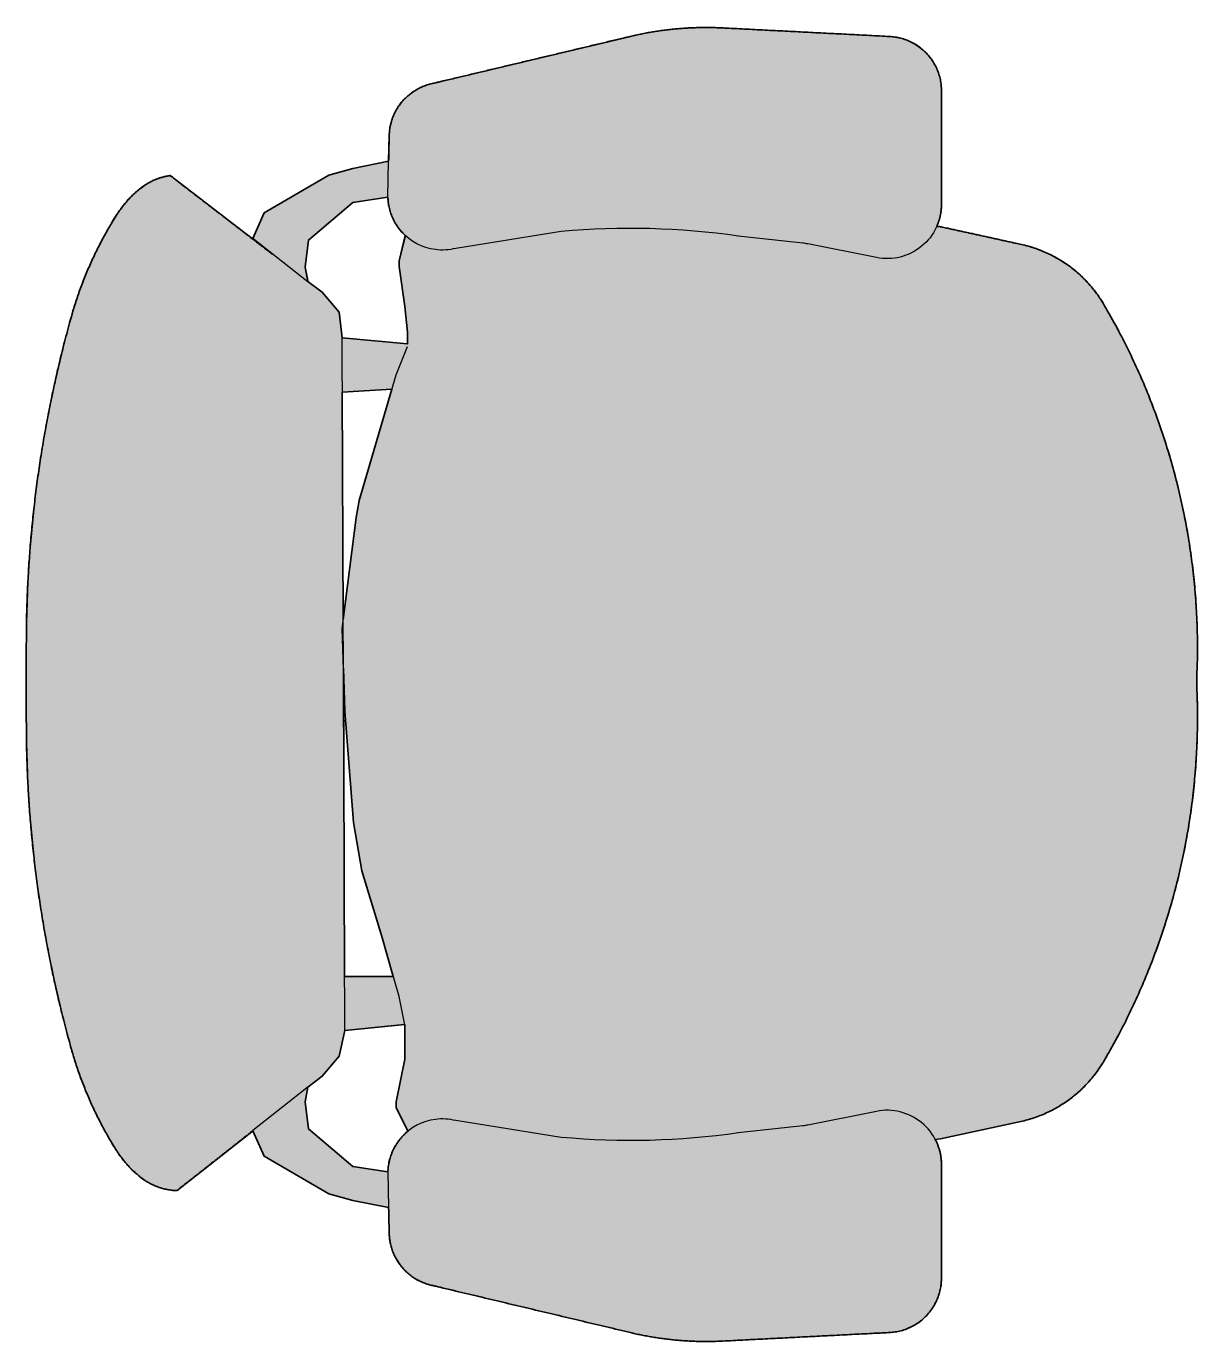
# Model space of a CAD drawing. Header units: millimetres. Extents: x 0 to 2114, y -1173 to 930.
# Drawn here: x 1389 to 1936, y -1023 to -409 of the extents above; entities that cross this region are included whole.
import ezdxf

# ---------------------------------------------------------------- set-up
doc = ezdxf.new("R2010")
doc.units = ezdxf.units.MM
doc.layers.add('Blocks', color=7, linetype='Continuous')
doc.layers.add('Blocks$Fill', color=7, linetype='Continuous', true_color=0xffffff)
doc.layers.add('Blocks$Inner', color=7, linetype='Continuous', lineweight=25, true_color=0x007f00)
doc.layers.add('Blocks$Outline', color=7, linetype='Continuous', lineweight=35, true_color=0xff3f3f)

# ---------------------------------------------------------------- blocks, each defined once
blk = doc.blocks.new('Aeron Size A Office Chair Top')
at = {"layer": 'Blocks$Fill'}
h = blk.add_hatch(color=256, dxfattribs=at)
h.paths.add_polyline_path([(491.77, -561.1), (491.76, -561.65), (491.75, -562.2), (491.72, -562.76), (491.67, -563.32), (491.62, -563.88), (491.55, -564.45), (491.46, -565.02), (491.37, -565.59), (491.26, -566.17), (491.14, -566.74), (491, -567.32), (490.84, -567.89), (490.68, -568.47), (490.5, -569.04), (490.3, -569.61), (490.09, -570.18), (489.86, -570.75), (489.62, -571.31), (489.37, -571.88), (489.1, -572.43), (488.82, -572.99), (488.52, -573.53), (488.21, -574.07), (487.88, -574.61), (487.54, -575.14), (487.18, -575.66), (486.82, -576.17), (486.43, -576.67), (486.04, -577.17), (485.63, -577.65), (485.21, -578.13), (484.78, -578.59), (484.34, -579.05), (483.89, -579.49), (483.42, -579.92), (482.95, -580.34), (482.47, -580.75), (481.97, -581.14), (481.47, -581.52), (480.96, -581.89), (480.45, -582.24), (479.92, -582.58), (479.39, -582.91), (478.85, -583.22), (478.31, -583.52), (477.76, -583.8), (477.21, -584.07), (476.65, -584.32), (476.1, -584.56), (475.53, -584.79), (474.97, -585), (474.41, -585.19), (473.84, -585.38), (473.27, -585.54), (472.7, -585.7), (472.14, -585.84), (471.57, -585.96), (471.01, -586.07), (470.44, -586.17), (469.88, -586.26), (469.33, -586.33), (468.77, -586.39), (468.22, -586.43), (467.67, -586.47), (389.78, -590.46), (387.07, -590.58), (384.37, -590.64), (381.65, -590.66), (378.94, -590.63), (376.22, -590.55), (373.51, -590.43), (370.8, -590.25), (368.09, -590.03), (365.38, -589.75), (362.68, -589.43), (359.99, -589.07), (357.3, -588.65), (354.63, -588.19), (351.97, -587.68), (349.31, -587.12), (346.68, -586.52), (253.66, -564.37), (253.19, -564.25), (252.71, -564.13), (252.24, -563.99), (251.77, -563.84), (251.3, -563.68), (250.82, -563.52), (250.35, -563.34), (249.88, -563.15), (249.41, -562.95), (248.94, -562.74), (248.48, -562.52), (248.02, -562.29), (247.56, -562.05), (247.1, -561.8), (246.65, -561.54), (246.2, -561.27), (245.75, -560.99), (245.31, -560.7), (244.87, -560.4), (244.44, -560.09), (244.02, -559.76), (243.6, -559.43), (243.18, -559.09), (242.78, -558.74), (242.38, -558.38), (241.98, -558.01), (241.6, -557.64), (241.22, -557.25), (240.85, -556.86), (240.49, -556.46), (240.14, -556.05), (239.79, -555.63), (239.45, -555.2), (239.13, -554.77), (238.81, -554.34), (238.5, -553.89), (238.21, -553.44), (237.92, -552.98), (237.64, -552.52), (237.37, -552.06), (237.12, -551.58), (236.87, -551.11), (236.63, -550.63), (236.41, -550.15), (236.19, -549.66), (235.99, -549.17), (235.8, -548.68), (235.62, -548.18), (235.44, -547.69), (235.28, -547.19), (235.13, -546.69), (235, -546.19), (234.87, -545.69), (234.75, -545.19), (234.65, -544.69), (234.55, -544.19), (234.46, -543.69), (234.39, -543.19), (234.32, -542.69), (234.27, -542.2), (234.22, -541.7), (234.19, -541.21), (234.16, -540.72), (234.15, -540.24), (233.88, -528.25), (217.13, -524.91), (206.02, -521.73), (175.86, -504.27), (170.57, -492.37), (135.17, -520.28), (134.65, -520.27), (134.12, -520.24), (133.6, -520.2), (133.07, -520.16), (132.54, -520.1), (132.02, -520.03), (131.49, -519.95), (130.97, -519.87), (130.44, -519.77), (129.92, -519.66), (129.4, -519.54), (128.88, -519.42), (128.36, -519.28), (127.84, -519.13), (127.33, -518.97), (126.82, -518.81), (126.32, -518.63), (125.81, -518.44), (125.32, -518.24), (124.82, -518.04), (124.33, -517.82), (123.85, -517.6), (123.36, -517.37), (122.89, -517.12), (122.42, -516.87), (121.95, -516.61), (121.5, -516.35), (121.04, -516.07), (120.6, -515.79), (120.16, -515.5), (119.72, -515.2), (119.3, -514.89), (118.41, -514.22), (117.53, -513.53), (116.66, -512.82), (115.82, -512.09), (114.99, -511.33), (114.17, -510.56), (113.38, -509.77), (112.6, -508.96), (111.84, -508.13), (111.1, -507.28), (110.39, -506.42), (109.69, -505.54), (109.01, -504.64), (108.36, -503.74), (107.73, -502.81), (107.12, -501.88), (105.4, -499.11), (103.73, -496.3), (102.1, -493.47), (100.53, -490.6), (99.01, -487.7), (97.54, -484.77), (96.12, -481.81), (94.76, -478.83), (93.45, -475.83), (92.2, -472.8), (91, -469.75), (89.86, -466.68), (88.78, -463.59), (87.75, -460.49), (86.78, -457.37), (85.87, -454.24), (80.99, -435.62), (76.73, -416.81), (73.12, -397.84), (70.15, -378.75), (67.85, -359.57), (66.2, -340.34), (65.21, -321.08), (64.88, -301.83), (64.88, -283.52), (64.88, -265.21), (65.21, -245.97), (66.2, -226.71), (67.85, -207.47), (70.15, -188.29), (73.12, -169.21), (76.73, -150.24), (80.99, -131.43), (85.87, -112.81), (86.78, -109.68), (87.75, -106.56), (88.78, -103.46), (89.86, -100.37), (91, -97.3), (92.2, -94.25), (93.45, -91.22), (94.76, -88.22), (96.12, -85.23), (97.54, -82.28), (99.01, -79.35), (100.53, -76.45), (102.1, -73.58), (103.73, -70.75), (105.4, -67.94), (107.12, -65.17), (107.73, -64.24), (108.36, -63.31), (109.01, -62.41), (109.69, -61.51), (110.39, -60.63), (111.1, -59.77), (111.84, -58.92), (112.6, -58.09), (113.38, -57.28), (114.17, -56.49), (114.99, -55.72), (115.82, -54.96), (116.66, -54.23), (117.53, -53.52), (118.41, -52.83), (119.3, -52.16), (120, -51.66), (120.71, -51.19), (121.44, -50.73), (122.19, -50.3), (122.95, -49.89), (123.73, -49.51), (124.51, -49.14), (125.31, -48.8), (126.12, -48.49), (126.94, -48.2), (127.76, -47.94), (128.6, -47.71), (129.43, -47.5), (130.28, -47.31), (131.12, -47.16), (131.97, -47.02), (179.74, -83.71), (170.5, -76.42), (175.86, -64.37), (206.02, -46.91), (217.13, -43.73), (233.88, -40.38), (234.15, -28.4), (234.16, -27.91), (234.19, -27.42), (234.22, -26.93), (234.27, -26.44), (234.32, -25.94), (234.39, -25.45), (234.46, -24.95), (234.55, -24.45), (234.65, -23.95), (234.75, -23.45), (234.87, -22.95), (235, -22.45), (235.13, -21.95), (235.28, -21.45), (235.44, -20.95), (235.62, -20.45), (235.8, -19.96), (235.99, -19.47), (236.19, -18.98), (236.41, -18.49), (236.63, -18.01), (236.87, -17.53), (237.12, -17.05), (237.37, -16.58), (237.64, -16.11), (237.92, -15.65), (238.21, -15.2), (238.5, -14.75), (238.81, -14.3), (239.13, -13.86), (239.45, -13.43), (239.79, -13.01), (240.14, -12.59), (240.49, -12.18), (240.85, -11.78), (241.22, -11.38), (241.6, -11), (241.98, -10.62), (242.38, -10.25), (242.78, -9.89), (243.18, -9.54), (243.6, -9.2), (244.02, -8.87), (244.44, -8.55), (244.87, -8.24), (245.31, -7.94), (245.75, -7.65), (246.2, -7.36), (246.65, -7.09), (247.1, -6.83), (247.56, -6.58), (248.02, -6.34), (248.48, -6.11), (248.94, -5.89), (249.41, -5.68), (249.88, -5.49), (250.35, -5.3), (250.82, -5.12), (251.3, -4.95), (251.77, -4.8), (252.24, -4.65), (252.71, -4.51), (253.19, -4.38), (253.66, -4.27), (346.68, 17.88), (349.31, 18.48), (351.97, 19.04), (354.63, 19.55), (357.3, 20.01), (359.99, 20.43), (362.68, 20.8), (365.38, 21.12), (368.09, 21.39), (370.8, 21.61), (373.51, 21.79), (376.22, 21.92), (378.94, 21.99), (381.65, 22.02), (384.37, 22.01), (387.07, 21.94), (389.78, 21.82), (467.67, 17.83), (468.22, 17.8), (468.77, 17.75), (469.33, 17.69), (469.88, 17.62), (470.44, 17.53), (471.01, 17.44), (471.57, 17.32), (472.14, 17.2), (472.7, 17.06), (473.27, 16.91), (473.84, 16.74), (474.41, 16.56), (474.97, 16.36), (475.53, 16.15), (476.1, 15.93), (476.65, 15.69), (477.21, 15.43), (477.76, 15.16), (478.31, 14.88), (478.85, 14.58), (479.39, 14.27), (479.92, 13.95), (480.45, 13.61), (480.96, 13.25), (481.47, 12.89), (481.97, 12.5), (482.47, 12.11), (482.95, 11.7), (483.42, 11.29), (483.89, 10.85), (484.34, 10.41), (484.78, 9.96), (485.21, 9.49), (485.63, 9.02), (486.04, 8.53), (486.43, 8.04), (486.82, 7.53), (487.18, 7.02), (487.54, 6.5), (487.88, 5.97), (488.21, 5.44), (488.52, 4.9), (488.82, 4.35), (489.1, 3.8), (489.37, 3.24), (489.62, 2.68), (489.86, 2.11), (490.09, 1.55), (490.3, 0.98), (490.5, 0.4), (490.68, -0.17), (490.84, -0.75), (491, -1.32), (491.14, -1.9), (491.26, -2.47), (491.37, -3.04), (491.46, -3.61), (491.55, -4.18), (491.62, -4.75), (491.67, -5.32), (491.72, -5.88), (491.75, -6.43), (491.76, -6.99), (491.77, -7.54), (491.77, -60.37), (491.76, -61.02), (491.74, -61.67), (491.69, -62.32), (491.64, -62.97), (491.56, -63.62), (491.47, -64.27), (491.36, -64.93), (491.23, -65.58), (491.08, -66.23), (490.92, -66.88), (490.74, -67.53), (490.54, -68.17), (490.33, -68.81), (490.1, -69.44), (489.85, -70.07), (489.58, -70.69), (491.24, -70.87), (528.92, -79.12), (530.37, -79.45), (531.82, -79.83), (533.27, -80.25), (534.72, -80.7), (536.16, -81.19), (537.59, -81.72), (539.01, -82.29), (540.42, -82.9), (541.82, -83.54), (543.2, -84.22), (544.57, -84.94), (545.92, -85.7), (547.26, -86.49), (548.57, -87.32), (549.86, -88.18), (551.13, -89.08), (552.38, -90.01), (553.6, -90.97), (554.8, -91.96), (555.96, -92.98), (557.1, -94.03), (558.21, -95.11), (559.29, -96.21), (560.34, -97.34), (561.35, -98.49), (562.33, -99.67), (563.28, -100.86), (564.2, -102.08), (565.08, -103.31), (565.92, -104.56), (566.73, -105.82), (567.5, -107.1), (570.34, -112.03), (573.09, -117.01), (575.76, -122.06), (578.35, -127.17), (580.84, -132.33), (583.25, -137.55), (585.56, -142.82), (587.79, -148.14), (589.92, -153.5), (591.95, -158.91), (593.88, -164.36), (595.72, -169.85), (597.46, -175.37), (599.1, -180.93), (600.63, -186.52), (602.07, -192.14), (603.4, -197.79), (604.62, -203.45), (605.75, -209.14), (606.76, -214.84), (607.68, -220.56), (608.48, -226.28), (609.19, -232.02), (609.78, -237.76), (610.28, -243.5), (610.66, -249.24), (610.94, -254.98), (611.12, -260.71), (611.2, -266.44), (611.17, -272.15), (611.04, -277.85), (610.8, -283.52), (611.04, -289.2), (611.17, -294.9), (611.2, -300.61), (611.12, -306.33), (610.94, -312.07), (610.66, -317.81), (610.28, -323.55), (609.78, -329.29), (609.19, -335.03), (608.48, -340.77), (607.68, -346.49), (606.76, -352.21), (605.75, -357.91), (604.62, -363.6), (603.4, -369.26), (602.07, -374.91), (600.63, -380.52), (599.1, -386.11), (597.46, -391.67), (595.72, -397.2), (593.88, -402.69), (591.95, -408.14), (589.92, -413.55), (587.79, -418.91), (585.56, -424.23), (583.25, -429.5), (580.84, -434.72), (578.35, -439.88), (575.76, -444.99), (573.09, -450.03), (570.34, -455.02), (567.5, -459.95), (566.73, -461.23), (565.92, -462.5), (565.07, -463.75), (564.19, -464.99), (563.27, -466.21), (562.32, -467.41), (561.33, -468.58), (560.31, -469.74), (559.26, -470.87), (558.18, -471.98), (557.07, -473.06), (555.93, -474.12), (554.75, -475.14), (553.56, -476.14), (552.33, -477.11), (551.08, -478.04), (549.8, -478.94), (548.51, -479.8), (547.19, -480.64), (545.85, -481.43), (544.49, -482.19), (543.12, -482.92), (541.73, -483.6), (540.33, -484.25), (538.92, -484.86), (537.49, -485.43), (536.05, -485.97), (534.61, -486.46), (533.16, -486.92), (531.71, -487.34), (530.25, -487.71), (528.79, -488.05), (491.24, -496.18), (488.85, -496.44), (489.2, -497.14), (489.53, -497.85), (489.84, -498.56), (490.13, -499.29), (490.39, -500.02), (490.63, -500.76), (490.85, -501.5), (491.05, -502.25), (491.22, -503), (491.37, -503.75), (491.49, -504.51), (491.59, -505.26), (491.67, -506.02), (491.73, -506.77), (491.76, -507.52), (491.77, -508.26)], flags=0)
h.paths.add_polyline_path([(212.14, -122.71), (242.7, -125.48), (242.7, -120.05), (241.38, -108.09), (238.72, -89.48), (238.72, -86.82), (241.67, -75), (241.2, -74.55), (240.73, -74.09), (240.28, -73.61), (239.84, -73.13), (239.41, -72.63), (239, -72.12), (238.6, -71.6), (238.21, -71.07), (237.84, -70.53), (237.49, -69.99), (237.14, -69.43), (236.82, -68.87), (236.51, -68.3), (236.21, -67.73), (235.93, -67.15), (235.66, -66.57), (235.41, -65.98), (235.18, -65.39), (234.96, -64.8), (234.76, -64.2), (234.58, -63.6), (234.41, -63.01), (234.25, -62.41), (234.11, -61.81), (233.99, -61.21), (233.88, -60.61), (233.79, -60.02), (233.71, -59.42), (233.64, -58.83), (233.59, -58.25), (233.55, -57.66), (233.53, -57.08), (217.13, -59.61), (196.49, -77.07), (194.91, -89.77), (196.23, -96.37), (202.83, -101.44), (210.81, -110.74)], flags=0)
h.paths.add_polyline_path([(212.24, -148.03), (212.68, -254.06), (218.78, -206.44), (220.11, -198.46), (235.41, -146.67)], flags=0)
h.paths.add_polyline_path([(236.06, -420.42), (221.44, -371.24), (217.45, -348.65), (213.46, -296.82), (212.77, -276.64), (213.36, -420.42)], flags=0)
h.paths.add_polyline_path([(242.9, -492.57), (237.39, -481.56), (237.39, -478.9), (241.38, -458.96), (241.38, -443.01), (241.35, -442.88), (213.46, -445.67), (210.81, -457.63), (202.83, -466.94), (196.26, -472.12), (194.91, -478.87), (196.49, -491.57), (217.13, -509.03), (233.53, -511.55), (233.56, -510.93), (233.6, -510.3), (233.65, -509.67), (233.73, -509.03), (233.82, -508.39), (233.93, -507.75), (234.05, -507.1), (234.2, -506.46), (234.36, -505.81), (234.54, -505.17), (234.73, -504.52), (234.95, -503.88), (235.18, -503.24), (235.43, -502.6), (235.71, -501.97), (235.99, -501.34), (236.3, -500.72), (236.63, -500.11), (236.97, -499.5), (237.33, -498.9), (237.71, -498.31), (238.1, -497.72), (238.52, -497.15), (238.94, -496.59), (239.39, -496.04), (239.85, -495.5), (240.32, -494.98), (240.81, -494.47), (241.31, -493.97), (241.83, -493.49), (242.36, -493.02)], flags=0)
at = {"layer": 'Blocks$Inner'}
for p, q in [((253.66, -4.27), (346.68, 17.88)), ((491.77, -7.54), (491.77, -60.37)), ((179.74, -83.71), (131.97, -47.02)), ((314.42, -73.16), (265.23, -80.96)), ((427.14, -78.53), (397, -75.28)), ((461.39, -85.28), (429.39, -78.88)), ((212.24, -148.03), (235.41, -146.67)), ((213.36, -420.42), (236.06, -420.42)), ((461.39, -483.36), (429.39, -489.76)), ((314.42, -495.48), (265.23, -487.67)), ((427.14, -490.1), (397, -493.36)), ((491.77, -561.1), (491.77, -508.26)), ((253.66, -564.37), (346.68, -586.52)), ((389.78, -590.46), (467.67, -586.47))]:
    blk.add_line(p, q, dxfattribs=at)
for points in [[(389.78, 21.82), (467.67, 17.83)], [(233.53, -57.08), (233.88, -40.38), (234.15, -28.4)], [(233.53, -57.08), (217.13, -59.61), (196.49, -77.07), (194.91, -89.77), (196.31, -96.77), (170.5, -76.42), (175.86, -64.37), (206.02, -46.91), (217.13, -43.73), (233.88, -40.38)], [(528.92, -79.12), (491.24, -70.87), (489.39, -70.67)], [(241.72, -74.82), (238.72, -86.82), (238.72, -89.48), (241.38, -108.09), (242.7, -120.05), (242.7, -125.48), (212.14, -122.71), (210.81, -110.74), (202.83, -101.44), (196.23, -96.37)], [(196.26, -472.12), (202.83, -466.94), (210.81, -457.63), (213.46, -445.67), (212.14, -122.71)], [(241.38, -443.01), (238.72, -429.72), (230.74, -401.81), (221.44, -371.24), (217.45, -348.65), (213.46, -296.82), (212.14, -258.27), (218.78, -206.44), (220.11, -198.46), (237.39, -139.98), (242.7, -126.69)], [(64.88, -265.21), (64.88, -283.52), (64.88, -301.83)], [(213.46, -445.67), (241.38, -442.88), (241.38, -458.96), (237.39, -478.9), (237.39, -481.56), (242.97, -492.72)], [(233.53, -511.55), (217.13, -509.03), (196.49, -491.57), (194.91, -478.87), (196.31, -471.86), (170.5, -492.21), (175.86, -504.27), (206.02, -521.73), (217.13, -524.91), (233.88, -528.25)], [(488.85, -496.44), (491.24, -496.18), (528.79, -488.05)], [(135.17, -520.28), (170.78, -492.21)], [(233.53, -511.55), (233.88, -528.25), (234.15, -540.24)]]:
    blk.add_lwpolyline(points, dxfattribs=at)
at = {"layer": 'Blocks$Inner', "extrusion": (0, 0, -1)}
for centre, radius, start, end in [((-381.97, -130.38), 152.4, 76.6075, 92.93567), ((-466.37, -7.54), 25.4, 92.93567, 180), ((-259.54, -28.98), 25.4, 1.30195, 76.6075), ((-258.92, -56.36), 25.4, 277.275, 358.36397), ((-466.37, -60.37), 25.4, 180, 281.30993), ((-258.92, -56.36), 25.4, 255.61861, 277.275), ((-424.41, -464.85), 25.4, 258.69007, 263.82982), ((-346.79, -146.76), 350.22, 261.75637, 275.30328)]:
    blk.add_arc(centre, radius, start, end, dxfattribs=at)
at = {"layer": 'Blocks$Inner'}
for centre, radius, start, end in [((135.82, -74.73), 27.97, 97.91291, 126.19811), ((147.63, -90.86), 47.97, 126.19811, 147.6103), ((258.76, -161.36), 179.57, 147.6103, 164.31464), ((346.79, -421.87), 350.22, 81.75637, 95.30328), ((424.41, -103.79), 25.4, 78.69007, 83.82982), ((628.59, -265.21), 563.71, 164.31464, 180), ((628.59, -301.83), 563.71, 180, 195.68536), ((258.76, -405.69), 179.57, 195.68536, 212.3897), ((466.37, -508.26), 25.4, 0, 101.30993), ((258.92, -512.28), 25.4, 97.275, 178.36397), ((258.92, -512.28), 25.4, 75.61861, 97.275), ((147.63, -476.18), 47.97, 212.3897, 233.80189), ((135.82, -492.32), 27.97, 233.80189, 268.68643), ((259.54, -539.66), 25.4, 181.30195, 256.6075), ((466.37, -561.1), 25.4, 272.93567, 0), ((381.97, -438.26), 152.4, 256.6075, 272.93567)]:
    blk.add_arc(centre, radius, start, end, dxfattribs=at)
for points, weights in [([(567.5, -107.1), (554.32, -84.68), (528.92, -79.12)], [1, 0.916333219602, 1]), ([(610.8, -283.52), (615.54, -188.83), (567.5, -107.1)], [1, 0.958042438279, 1]), ([(567.5, -459.95), (615.54, -378.21), (610.8, -283.52)], [1, 0.958042438279, 1]), ([(528.79, -488.05), (554.28, -482.45), (567.5, -459.95)], [1, 0.915841598763, 1])]:
    blk.add_rational_spline(points, weights, degree=2, dxfattribs=at)
at = {"layer": 'Blocks$Outline'}
for points in [[(179.74, -83.71), (170.5, -76.42), (175.86, -64.37), (206.02, -46.91), (217.13, -43.73), (233.88, -40.38)], [(233.53, -57.08), (217.13, -59.61), (196.49, -77.07), (194.91, -89.77), (196.23, -96.37)], [(212.14, -122.71), (242.7, -125.48), (242.7, -120.05), (241.38, -108.09), (238.72, -89.48), (238.72, -86.82), (241.67, -75)], [(196.23, -96.37), (202.83, -101.44), (210.81, -110.74), (212.14, -122.71)], [(235.41, -146.67), (212.24, -148.03)], [(212.68, -254.06), (218.78, -206.44), (220.11, -198.46), (235.41, -146.67)], [(212.24, -148.03), (212.68, -254.06)], [(236.06, -420.42), (230.74, -401.81), (221.44, -371.24), (217.45, -348.65), (213.46, -296.82), (212.77, -276.64)], [(212.77, -276.64), (213.36, -420.42)], [(213.36, -420.42), (236.06, -420.42)], [(213.46, -445.67), (210.81, -457.63), (202.83, -466.94), (196.26, -472.12)], [(241.35, -442.88), (213.46, -445.67)], [(242.9, -492.57), (237.39, -481.56), (237.39, -478.9), (241.38, -458.96), (241.38, -443.01)], [(241.38, -443.01), (241.35, -442.88)], [(196.26, -472.12), (194.91, -478.87), (196.49, -491.57), (217.13, -509.03), (233.53, -511.55)], [(528.79, -488.05), (491.24, -496.18), (488.85, -496.44)], [(233.88, -528.25), (217.13, -524.91), (206.02, -521.73), (175.86, -504.27), (170.57, -492.37)]]:
    blk.add_lwpolyline(points, dxfattribs=at)
for points, weights, knots in [([(233.88, -40.38), (234.01, -34.39), (234.15, -28.4), (234.59, -8.81), (253.66, -4.27), (300.17, 6.81), (346.68, 17.88), (367.94, 22.94), (389.78, 21.82), (428.72, 19.83), (467.67, 17.83)], [1, 1, 1, 0.791727306417, 1, 1, 1, 0.98986543977, 1, 1, 1], [918.92396, 918.92396, 918.92396, 930.910211, 930.910211, 964.294187, 964.294187, 1059.910245, 1059.910245, 1103.34125, 1103.34125, 1181.334478, 1181.334478, 1181.334478]), ([(467.67, 17.83), (491.77, 16.59), (491.77, -7.54), (491.77, -33.95), (491.77, -60.37), (491.77, -65.76), (489.58, -70.69)], [1, 0.724987845406, 1, 1, 1, 0.954496342517, 0.952074832602], [522.494717, 522.494717, 522.494717, 561.091519, 561.091519, 613.927687, 613.927687, 624.558199, 624.558199, 624.558199]), ([(170.57, -492.37), (152.87, -506.33), (135.17, -520.28), (126.39, -520.08), (119.3, -514.89), (111.98, -509.54), (107.12, -501.88), (93, -479.62), (85.87, -454.24), (64.88, -379.48), (64.88, -301.83), (64.88, -292.68), (64.88, -283.52), (64.88, -274.37), (64.88, -265.21), (64.88, -187.57), (85.87, -112.81), (93, -87.43), (107.12, -65.17), (111.98, -57.51), (119.3, -52.16), (124.98, -47.99), (131.97, -47.02), (155.85, -65.37), (179.74, -83.71)], [1, 1, 1, 0.954019444223, 1, 0.982593037001, 1, 0.989393937812, 1, 0.990646475139, 1, 1, 1, 1, 1, 0.990646475139, 1, 0.989393937812, 1, 0.982593037001, 1, 0.969690611144, 1, 1, 1], [-621.969767, -621.969767, -621.969767, -576.893792, -576.893792, -559.86535, -559.86535, -541.939961, -541.939961, -489.587025, -489.587025, -335.265494, -335.265494, -316.955727, -316.955727, -298.64596, -298.64596, -144.324429, -144.324429, -91.971494, -91.971494, -74.046104, -74.046104, -60.239045, -60.239045, 0, 0, 0]), ([(489.58, -70.69), (490.41, -70.78), (491.24, -70.87), (510.08, -74.99), (528.92, -79.12), (554.32, -84.68), (567.5, -107.1), (615.54, -188.83), (610.8, -283.52), (615.54, -378.21), (567.5, -459.95), (554.28, -482.45), (528.79, -488.05)], [1, 1, 1, 1, 1, 0.916333219602, 1, 0.958042438279, 1, 0.958042438279, 1, 0.915841598763, 1], [-506.951473, -506.951473, -506.951473, -505.279574, -505.279574, -466.713274, -466.713274, -417.674546, -417.674546, -233.429608, -233.429608, -49.18467, -49.18467, 0, 0, 0]), ([(488.85, -496.44), (491.77, -501.99), (491.77, -508.26), (491.77, -534.68), (491.77, -561.1)], [0.952358619308, 0.947446450994, 1, 1, 1], [-103.710469, -103.710469, -103.710469, -91.43297, -91.43297, -38.596803, -38.596803, -38.596803]), ([(491.77, -561.1), (491.77, -585.23), (467.67, -586.47), (428.72, -588.46), (389.78, -590.46), (367.94, -591.58), (346.68, -586.52), (300.17, -575.44), (253.66, -564.37), (234.59, -559.83), (234.15, -540.24), (234.01, -534.25), (233.88, -528.25)], [1, 0.724987845406, 1, 1, 1, 0.98986543977, 1, 1, 1, 0.791727306417, 1, 1, 1], [-697.436564, -697.436564, -697.436564, -658.839761, -658.839761, -580.846533, -580.846533, -537.415528, -537.415528, -441.799471, -441.799471, -408.415494, -408.415494, -396.429243, -396.429243, -396.429243])]:
    blk.add_rational_spline(points, weights, degree=2, knots=knots, dxfattribs=at)
for points, weights in [([(241.67, -75), (233.84, -67.75), (233.53, -57.08)], [0.881660795625, 0.865622859702, 1]), ([(233.53, -511.55), (233.86, -499.92), (242.9, -492.57)], [1, 0.855218543678, 0.885046021196])]:
    blk.add_rational_spline(points, weights, degree=2, dxfattribs=at)

msp = doc.modelspace()

# ---------------------------------------------------------------- block references
at = {"layer": 'Blocks'}
msp.add_blockref('Aeron Size A Office Chair Top', (1324.24, -431.6), dxfattribs=at)

doc.saveas('drawing.dxf')
